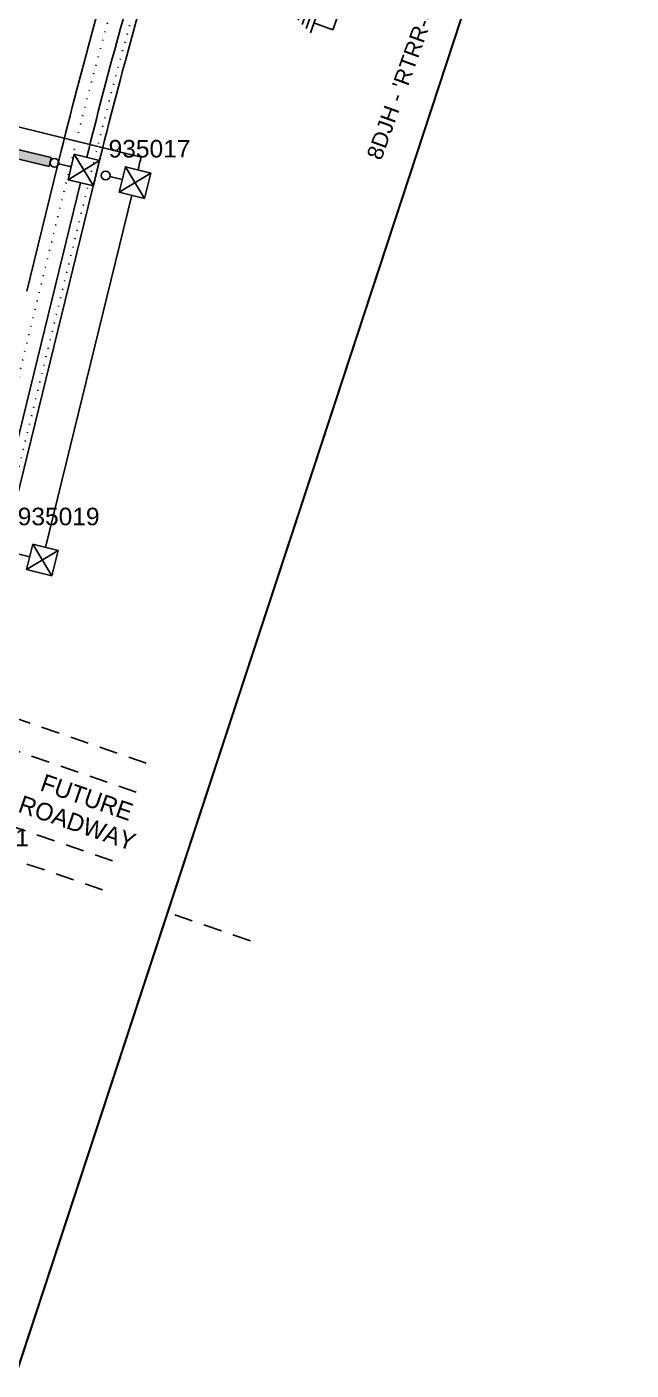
# Model space of a CAD drawing. Header units: metres. Extents: x 305482 to 305978, y 6275861 to 6276842.
# Drawn here: x 305712 to 305780.8, y 6276051.7 to 6276204.8 of the extents above; entities that cross this region are included whole.
import ezdxf
from ezdxf.enums import TextEntityAlignment as Align

# ---------------------------------------------------------------- set-up
doc = ezdxf.new("R2010")
doc.units = ezdxf.units.M
doc.header["$LTSCALE"] = 0.7
for name, pattern in [('CENTERX2', [4, 2.5, -0.5, 0.5, -0.5]), ('Dash', [5, 3, -2]), ('DOT', [6.35, 0, -6.35])]:
    doc.linetypes.add(name, pattern=pattern)
doc.layers.get('0').update_dxf_attribs({"color": 6})
for name, color, linetype in [('_User Miscellaneous11', 7, 'Continuous'), ('_User Miscellaneous3', 11, 'Continuous'), ('_User Miscellaneous7', 150, 'Continuous'), ('_User Miscellaneous8', 7, 'Continuous'), ('_User Miscellaneous9', 8, 'Continuous'), ('Cadastre Developer_SP_NEW', 4, 'Continuous'), ('Cadastre Land Parcels_SP_EXT', 4, 'Continuous'), ('Cadastre Roads_SP_NEW', 8, 'Continuous'), ('Duct_SP_NEW', 2, 'Continuous'), ('Equip_HV_NEW', 1, 'Continuous'), ('Mains_LV_NEW_R6', 2, 'Continuous'), ('SupportsUG_SP_LV_SL_NEW', 2, 'Continuous'), ('Trench_SP_NEW', 2, 'Continuous')]:
    doc.layers.add(name, color=color, linetype=linetype)
doc.layers.add('_User Miscellaneous5', color=7, linetype='Continuous', lineweight=35)
doc.layers.add('_User Notes', color=7, linetype='Continuous', plot=False)
doc.styles.add('ARIAL', font='arial.ttf', dxfattribs={"height": 2})
doc.styles.add('Dot', font='dotfont.shx', dxfattribs={"height": 2})
doc.styles.add('POLE_LABEL', font='arial.ttf')
doc.styles.add('SL_LABEL', font='arial.ttf')
doc.styles.get("Standard").update_dxf_attribs({"font": 'arial.ttf'})
doc.styles.add('style1', font='iso3098b.shx')
doc.styles.add('SWITCH_LABEL', font='arial.ttf', dxfattribs={"height": 2.5})
doc.linetypes.add('Cable Z', pattern='A,8,-1,["Z",Standard,S=2.5,R=0,X=0.35,Y=-1.25],-3.5', length=12.5)
doc.linetypes.add('IE Trench HV', pattern='A,8,-2,["/",style1,S=2.5,R=0,X=0.1,Y=-1],-4.5', length=14.5)

# ---------------------------------------------------------------- blocks, each defined once
blk = doc.blocks.new('*U242')
at = {"layer": '_User Miscellaneous7', "lineweight": -3}
blk.add_lwpolyline([(-1.49, -6), (1.49, -6), (1.49, -3.03), (-1.49, -3.03)], close=True, dxfattribs=at)
for points in [[(-1.49, -3.03), (1.49, -6)], [(1.49, -3.03), (-1.49, -6)], [(0, -3.03), (0, -1.58)]]:
    blk.add_lwpolyline(points, dxfattribs=at)
blk.add_circle((0, -1.08), 0.5, dxfattribs=at)
at = {"layer": '_User Miscellaneous8', "color": 2, "lineweight": -3}
blk.add_lwpolyline([(-1.49, 0), (1.49, 0), (1.49, 2.97), (-1.49, 2.97)], close=True, dxfattribs=at)
at = {"layer": '_User Miscellaneous9', "color": 2, "lineweight": -3}
for points in [[(-1.49, 2.97), (1.49, 0)], [(1.49, 2.97), (-1.49, -0.01)]]:
    blk.add_lwpolyline(points, dxfattribs=at)
at = {"style": 'POLE_LABEL', "flags": 9}
blk.add_attdef('STRUCTURE_PLANT_NUMBER', text='', height=0.2, dxfattribs=at).set_placement((1.64, 1.73), align=Align.MIDDLE_LEFT)
for tag, flags, p in [('STREET_CODE', 9, (1.64, 1.49)), ('OWNED_BY', 9, (1.64, 1.09)), ('OPERATED_BY', 9, (1.64, 0.89)), ('STATE', 9, (1.64, 0.49)), ('COLUMN_TYPE', 9, (1.64, 1.29)), ('MAINTAINED_BY', 9, (1.64, 0.69)), ('USAGE', 9, (1.64, 0.29)), ('LEGEND', 9, (1.64, 0.09)), ('SUBURB', 9, (1.64, -0.31)), ('STREETNAME', 9, (1.64, -0.51)), ('Z', 1, (1.64, -1.31)), ('PARENT', 9, (1.64, -0.11)), ('LOCATION', 9, (1.64, -0.71)), ('NOTES', 9, (1.64, -0.91)), ('LABEL_ALIGNMENT', 9, (1.64, -1.11))]:
    blk.add_attdef(tag, text='', height=0.2, dxfattribs=dict(flags=flags)).set_placement(p, align=Align.MIDDLE_LEFT)
at = {"layer": '_User Miscellaneous5', "style": 'ARIAL', "flags": 8}
blk.add_attdef('ASSET_NUM', text='', height=2, dxfattribs=at).set_placement((2, 3.49), align=Align.MIDDLE_LEFT)
blk = doc.blocks.new('*U107')
at = {"layer": '_User Miscellaneous8', "color": 2}
blk.add_line((0, 0), (0, 1.45), dxfattribs=at)
blk.add_circle((0, 1.95), 0.5, dxfattribs=at)
for tag, p, flags in [('Z', (0, 0), 1), ('OPERATED_BY', (0, -9.61), 9)]:
    blk.add_attdef(tag, p, '', height=0.2, dxfattribs=dict(flags=flags))
at = {"style": 'SL_LABEL', "flags": 9}
blk.add_attdef('STREET_CODE', text='', height=0.2, dxfattribs=at).set_placement((0, -0.2), align=Align.MIDDLE_LEFT)
at = {"flags": 9}
for tag, p in [('CONSTRUCTED_VOLTAGE', (0, -0.4)), ('CONTROL_TYPE', (0, -0.6)), ('OPERATING_VOLTAGE', (0, -1.4)), ('ORIENTATION', (0, -1.6)), ('LANTERN_PURPOSE', (0, -0.8)), ('LANTERN_TYPE', (0, -1)), ('NO_PHASES', (0, -1.2)), ('OWNED_BY', (0, -1.8)), ('STATE', (0, -2)), ('CEXIST', (0, -2.4)), ('CNEW', (0, -2.6)), ('CNUMBER', (0, -2.8)), ('CREMOVE', (0, -3)), ('USAGE', (0, -2.2)), ('CREPLACE', (0, -3.2)), ('LKINGHEIGHT', (0, -3.4)), ('LBRACKET', (0, -3.6)), ('LBRACKETVOCAB', (0, -3.8)), ('LCATEGORY', (0, -4)), ('LCHARGE1', (0, -4.2)), ('LCHARGE1PERCENT', (0, -4.4)), ('LCHARGE2', (0, -4.6)), ('LCHARGE2PERCENT', (0, -4.8)), ('LCHARGE3', (0, -5)), ('LCHARGE3PERCENT', (0, -5.2)), ('LEXIST', (0, -5.4)), ('LLAMP', (0, -5.6)), ('LLAMPVOCAB', (0, -5.8)), ('LMAST', (0, -6)), ('LMASTVOCAB', (0, -6.2)), ('LNEW', (0, -6.4)), ('LANTNUMBER', (0, -6.6)), ('LOUTREACH', (0, -7)), ('LOUTREACHVOCAB', (0, -7.2)), ('LRATECODE', (0, -7.4)), ('LREMOVE', (0, -7.6)), ('SUBURB', (0, -8.6)), ('STREETNAME', (0, -8.8)), ('LREPLACE', (0, -7.8)), ('LTYPE', (0, -8)), ('LTYPEVOCAB', (0, -8.2)), ('LEGEND', (0, -8.4)), ('LOCATION', (0, -9)), ('NOTES', (0, -9.2)), ('MAINTAINED_BY', (0, -9.86))]:
    blk.add_attdef(tag, text='', height=0.2, dxfattribs=at).set_placement(p, align=Align.MIDDLE_LEFT)
at = {"layer": '_User Notes', "style": 'SL_LABEL', "flags": 8}
blk.add_attdef('ASSET_NUM', text='', height=2.5, dxfattribs=at).set_placement((2, 2), align=Align.MIDDLE_LEFT)
at = {"layer": '_User Notes', "flags": 8}
blk.add_attdef('LNUMBER', text='', height=2.5, dxfattribs=at).set_placement((1.2, -2.8), align=Align.MIDDLE_LEFT)
blk = doc.blocks.new('*U85')
for p, q in [((-1.6, 0), (-1.6, 53.52)), ((-1.6, 53.52), (-0.8, 53.52)), ((0, 53.52), (-0.8, 53.52)), ((0, 0), (0, 53.52)), ((-1.6, 0), (-0.8, 0)), ((0, 0), (-0.8, 0))]:
    blk.add_line(p, q)
at = {"style": 'ARIAL'}
blk.add_attdef('SWG_TYPE', text='', height=1.8, rotation=90, dxfattribs=at).set_placement((-0.8, 54.26), align=Align.MIDDLE_LEFT)
blk.add_attdef('SUB_TYPE', text='', height=1.8, rotation=90, dxfattribs=at).set_placement((-0.8, -0.76), align=Align.MIDDLE_RIGHT)
blk = doc.blocks.new('*U84')
for p, q in [((-6.1, 0.75), (-1.8, 1.97)), ((2.22, -2.29), (4.62, -2.29)), ((2.52, -2.89), (4.32, -2.89)), ((2.83, -3.49), (4.03, -3.49)), ((3.13, -4.09), (3.73, -4.09))]:
    blk.add_line(p, q)
at = {"const_width": 0.8, "flags": 128}
blk.add_lwpolyline([(-9.09, -0.02, 1), (-8.29, -0.02, 1)], format="xyb", close=True, dxfattribs=at)
for points in [[(-5.79, -0.82, -1), (-5.79, 0.78, -1)], [(-1.79, -0.81, -1), (-1.79, 0.79, -1)]]:
    blk.add_lwpolyline(points, format="xyb", close=True)
for points in [[(-6.59, -0.02), (-7.89, -0.02)], [(3.42, -0.01), (-0.99, -0.01)], [(3.42, -0.01), (3.42, -2.29)]]:
    blk.add_lwpolyline(points)
at = {"flags": 1}
blk.add_attdef('Z', (0, 0), '', height=0.2, dxfattribs=at)
at = {"style": 'SWITCH_LABEL', "flags": 9}
blk.add_attdef('STREET_CODE', text='', height=0.2, dxfattribs=at).set_placement((0, -0.2), align=Align.MIDDLE_LEFT)
at = {"flags": 9}
for tag, p in [('ORIENTATION', (0, -0.4)), ('SUBURB', (0, -1)), ('STREETNAME', (0, -1.2)), ('PARENT', (0, -0.6)), ('USAGE', (0, -0.8)), ('LOCATION', (0, -1.4)), ('NOTES', (0, -1.6))]:
    blk.add_attdef(tag, text='', height=0.2, dxfattribs=at).set_placement(p, align=Align.MIDDLE_LEFT)
at = {"style": 'ARIAL', "flags": 8}
blk.add_attdef('ASSET_NUM', text='', height=2, dxfattribs=at).set_placement((-1.81, -3.15), align=Align.MIDDLE_CENTER)

msp = doc.modelspace()

# ---------------------------------------------------------------- hatches: boundary and pattern name
at = {"layer": '_User Miscellaneous11'}
h = msp.add_hatch(color=256, dxfattribs=at)
h.dxf.hatch_style = 1
h.paths.add_polyline_path([(305704.22, 6276192.45), (305703.98, 6276191.44), (305714.52, 6276188.93), (305714.76, 6276189.94)])

# ---------------------------------------------------------------- linework, layer by layer
at = {"layer": '_User Miscellaneous3', "color": 3, "linetype": 'DOT', "ltscale": 0.2}
for p, q in [((305703.48, 6276134.16), (305717.26, 6276190.36)), ((305705.91, 6276133.57), (305719.69, 6276189.76))]:
    msp.add_line(p, q, dxfattribs=at)
for radius, start in [(488.3, 161.825), (490.8, 163.8515)]:
    msp.add_arc((306193.95, 6276073.52), radius, start, 166.2278, dxfattribs=at)
at = {"layer": '_User Miscellaneous9', "linetype": 'Dash'}
for p, q in [((305725.58, 6276120.93), (305709.1, 6276126.6)), ((305724.44, 6276117.62), (305706.54, 6276123.78)), ((305721.74, 6276109.78), (305706.97, 6276114.86)), ((305720.6, 6276106.47), (305706.42, 6276111.34)), ((305737.44, 6276100.67), (305727.98, 6276103.93))]:
    msp.add_line(p, q, dxfattribs=at)
at = {"layer": 'Cadastre Developer_SP_NEW'}
for p, q in [((305665.44, 6275913.41), (305776.43, 6276251.48)), ((305706.49, 6276133.43), (305720.27, 6276189.62))]:
    msp.add_line(p, q, dxfattribs=at)
msp.add_arc((306193.95, 6276073.52), 487.7, 161.825, 166.2278, dxfattribs=at)
at = {"layer": 'Cadastre Land Parcels_SP_EXT', "linetype": 'Continuous'}
for points in [[(305583.88, 6275932.8), (305618.47, 6275920.9), (305662.91, 6275905.6), (305859.83, 6276505.62), (305709.76, 6276557.25), (305611.04, 6276261.75), (305510.04, 6275959.42)], [(305946.49, 6276475.84), (305859.83, 6276505.62), (305662.91, 6275905.6), (305668.92, 6275903.54), (305684.6, 6275898.15), (305701.59, 6275892.3)]]:
    msp.add_lwpolyline(points, dxfattribs=at)
at = {"layer": 'Cadastre Roads_SP_NEW'}
msp.add_line((305711.98, 6276174.72), (305715.9, 6276190.69), dxfattribs=at)
msp.add_arc((306193.95, 6276073.52), 492.2, 164.3115, 166.2278, dxfattribs=at)
at = {"layer": 'Duct_SP_NEW'}
for p, q in [((305704.22, 6276192.45), (305714.76, 6276189.94)), ((305703.98, 6276191.44), (305714.52, 6276188.93)), ((305714.52, 6276188.93), (305714.64, 6276189.44)), ((305714.76, 6276189.94), (305714.64, 6276189.44))]:
    msp.add_line(p, q, dxfattribs=at)
at = {"layer": 'Mains_LV_NEW_R6', "color": 2, "linetype": 'Cable Z', "ltscale": 0.9, "flags": 128}
msp.add_lwpolyline([(305697.91, 6276196.63, -1), (305699.85, 6276196.16), (305725, 6276189.99, 0.000768), (305724.64, 6276188.55), (305724.63, 6276188.52)], format="xyb", dxfattribs=at)
msp.add_lwpolyline([(305723.93, 6276185.64), (305714.09, 6276145.51)], dxfattribs=at)
at = {"layer": 'Trench_SP_NEW', "linetype": 'IE Trench HV', "ltscale": 0.9, "flags": 128}
msp.add_lwpolyline([(305726.43, 6276217.54, 0.014614), (305718.81, 6276189.98), (305718.8, 6276189.95)], format="xyb", dxfattribs=at)
msp.add_lwpolyline([(305718.1, 6276187.06), (305708.26, 6276146.94)], dxfattribs=at)

# ---------------------------------------------------------------- block references
at = {"layer": 'Equip_HV_NEW', "linetype": 'CENTERX2'}
ref = msp.add_blockref('*U85', (305775.63, 6276259.13), dxfattribs=dict(at, rotation=160.1712332571233))
ref.add_attrib('SUB_TYPE', 'PS', dxfattribs={"layer": '0', "height": 1.8, "rotation": 70.1712, "style": 'ARIAL'}).set_placement((305776.63, 6276259.57), align=Align.MIDDLE_LEFT)
ref.add_attrib('SWG_TYPE', "8DJH - 'RTRR-C'", dxfattribs={"layer": '0', "height": 1.8, "rotation": 70.1712, "style": 'ARIAL'}).set_placement((305757.97, 6276207.81), align=Align.MIDDLE_RIGHT)
ref = msp.add_blockref('*U84', (305747.99, 6276207.71), dxfattribs=dict(at, rotation=250.1712332571234))
ref.add_attrib('ASSET_NUM', 'E5809', dxfattribs={"layer": '0', "height": 2, "style": 'ARIAL'}).set_placement((305746.73, 6276212.44), align=Align.MIDDLE_RIGHT)
at = {"layer": 'SupportsUG_SP_LV_SL_NEW', "ltscale": 0.5}
ref = msp.add_blockref('*U242', (305719.91, 6276188.15), dxfattribs=dict(at, rotation=76.22781379879892))
ref.add_attrib('ASSET_NUM_001', '935017', (305721.29, 6276189.94), dxfattribs={"layer": '_User Miscellaneous5', "height": 2, "style": 'ARIAL'})
at = {"layer": 'SupportsUG_SP_LV_SL_NEW', "ltscale": 0.5, "rotation": 76.22781379879892}
msp.add_blockref('*U107', (305717.02, 6276188.86), dxfattribs=at)
at = {"layer": 'SupportsUG_SP_LV_SL_NEW', "ltscale": 0.5}
ref = msp.add_blockref('*U242', (305709.37, 6276145.14), dxfattribs=dict(at, rotation=76.22781051787179))
ref.add_attrib('ASSET_NUM_001', '935019', (305710.94, 6276148.03), dxfattribs={"layer": '_User Miscellaneous5', "height": 2, "style": 'ARIAL'})
ref = msp.add_blockref('*U242', (305701.68, 6276108.76), dxfattribs=dict(at, rotation=76.22781052809862))
ref.add_attrib('ASSET_NUM_001', '935021', (305702.89, 6276111.44), dxfattribs={"layer": '_User Miscellaneous5', "height": 2, "style": 'ARIAL'})

# ---------------------------------------------------------------- texts
at = {"layer": '_User Miscellaneous9', "style": 'Dot'}
for s, p in [('FUTURE', (305718.3, 6276115.52)), ('ROADWAY', (305717.19, 6276112.59))]:
    msp.add_text(s, height=2, rotation=340.9168, dxfattribs=at).set_placement(p, align=Align.BOTTOM_CENTER)

doc.saveas('drawing.dxf')
